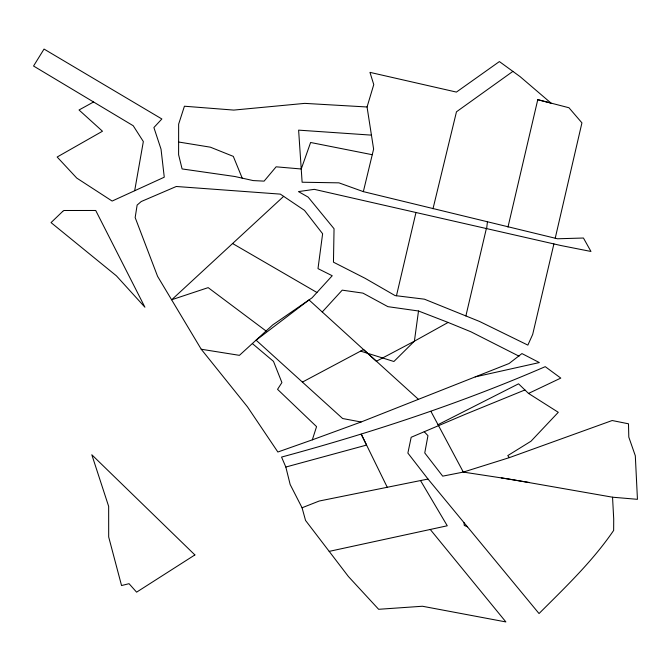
<?xml version="1.0" encoding="UTF-8"?>
<svg xmlns="http://www.w3.org/2000/svg" width="671" height="671" viewBox="0 0 671 671"><rect width="100%" height="100%" fill="white"/><g stroke="black" fill="none" stroke-linecap="round" stroke-linejoin="round"><path stroke-width="1.01" d="M372.321 154.724L310.614 142.487L301.245 168.991L276.125 166.819L264.106 181.128L253.185 180.583L234.833 176.498L182.093 168.933L178.603 154.724L178.645 124.143L184.424 106.228L233.776 110.086L304.768 103.376L367.054 106.983L373.613 149.079L363.346 191.629L557.5 238.775L583.443 238.02L590.966 251.466L561.065 245.561L314.322 189.348L298.461 191.596L308.148 197.115L334.049 228.736L333.453 262.176L365.125 278.314L395.076 295.584L424.424 299.182L479.547 321.459L527.859 345.112L532.682 334.443L553.902 243.909M486.651 228.467L487.398 222.135M322.256 311.973L342.218 290.149L362.936 293.118L387.888 306.655L418.511 311L414.401 341.178L393.902 361.493L360.604 351.118M134.686 190.681L143.342 141.547L133.219 125.737L33.55 66.018L44.043 49.067L161.862 118.977L153.894 127.54L161.032 149.172L164.269 177.194L112.141 201.057L76.762 178.083L57.161 157.014L102.478 131.231L79.027 109.985L93.571 101.984M555.219 238.239L581.933 122.86L568.958 107.746L537.765 99.677L507.981 227.083M396.46 295.76L415.995 212.413M465.884 315.949L486.391 228.408M432.996 208.756L456.473 111.797L512.887 71.386M201.225 349.239L239.421 355.345L272.745 324.907L312.065 297.823L332.229 275.739L317.995 268.618L322.625 233.751L304.483 210.375L280.327 194.12L176.288 186.488L141.22 201.535L137.127 205.074L135.165 217.572L157.568 276.309L201.225 349.239L247.456 406.827L277.869 452.011L312.317 439.84L316.561 426.63L277.551 389.339L281.912 382.562L273.5 361.384L252.38 343.577M283.657 196.36L171.726 299.736L208.169 287.633L266.161 331.071M519.027 356.175L470.857 331.759L448.102 322.441L414.401 341.178L376.381 361.258L309.021 299.929L256.121 340.189L342.629 418.519L361.082 422L509.071 363.514L521.937 353.575L539.341 362.566L475.219 376.884M302.403 382.101L363.531 349.557L418.444 399.346M438.02 424.684L518.557 383.82L528.53 393.432L558.289 412.304L531.004 441.216L507.762 455.609L509.432 457.614L612.17 420.524L628.492 423.804L628.802 437.098L635.311 455.76L637.45 499.325L612.539 497.203L509.541 479.153L463.309 472.09L442.701 476.15L424.76 452.942L427.955 435.68L424.24 431.73M528.53 393.432L560.788 378.1L545.238 366.66C459.845 403.657 371.315 432.745 281.552 457.077L285.829 467.041L290.157 484.496L302.059 507.771L305.548 520.444L348.425 576.54L378.637 609.293L422.436 606.248L505.892 621.933L430.254 529.469M524.932 389.96L464.902 414.46L411.172 437.274L407.876 453.076L428.073 479.128L539.039 613.546C565.393 587.192 592.527 561.392 613.646 530.434L613.713 518.926L612.539 497.203M302.059 507.771L319.178 501.036L428.014 479.044M312.317 439.84L361.082 422M509.432 457.614L463.309 472.09L430.908 411.34M285.829 467.041L366.576 445.074L361.25 434.204L387.242 487.255M329.193 551.377L447.263 525.779L420.499 480.528M367.054 106.983L373.764 84.605L369.964 72.367L456.414 92.086L499.392 61.573L520.067 76.611L551.034 103.108L537.765 99.677M371.44 135.131L298.62 130.14L302.118 182.227L338.93 182.847L363.346 191.629M178.503 141.992L210.375 147.184L233.307 156.377L242.206 178.134M501.262 477.886L529.117 482.474M463.049 471.587L464.265 471.788M418.519 311L448.102 322.441M467.469 526.844L464.257 525.427L464.022 522.659M232.594 243.523L316.938 292.489M62.705 211.399L51.046 222.604L116.435 275.865L144.911 307.209L95.718 210.476L63.862 210.501L62.705 211.399M194.884 554.925L136.599 592.158L129.05 583.686L121.552 585.548L108.685 536.951L108.66 506.395L91.818 454.77L194.884 554.925"/></g></svg>
